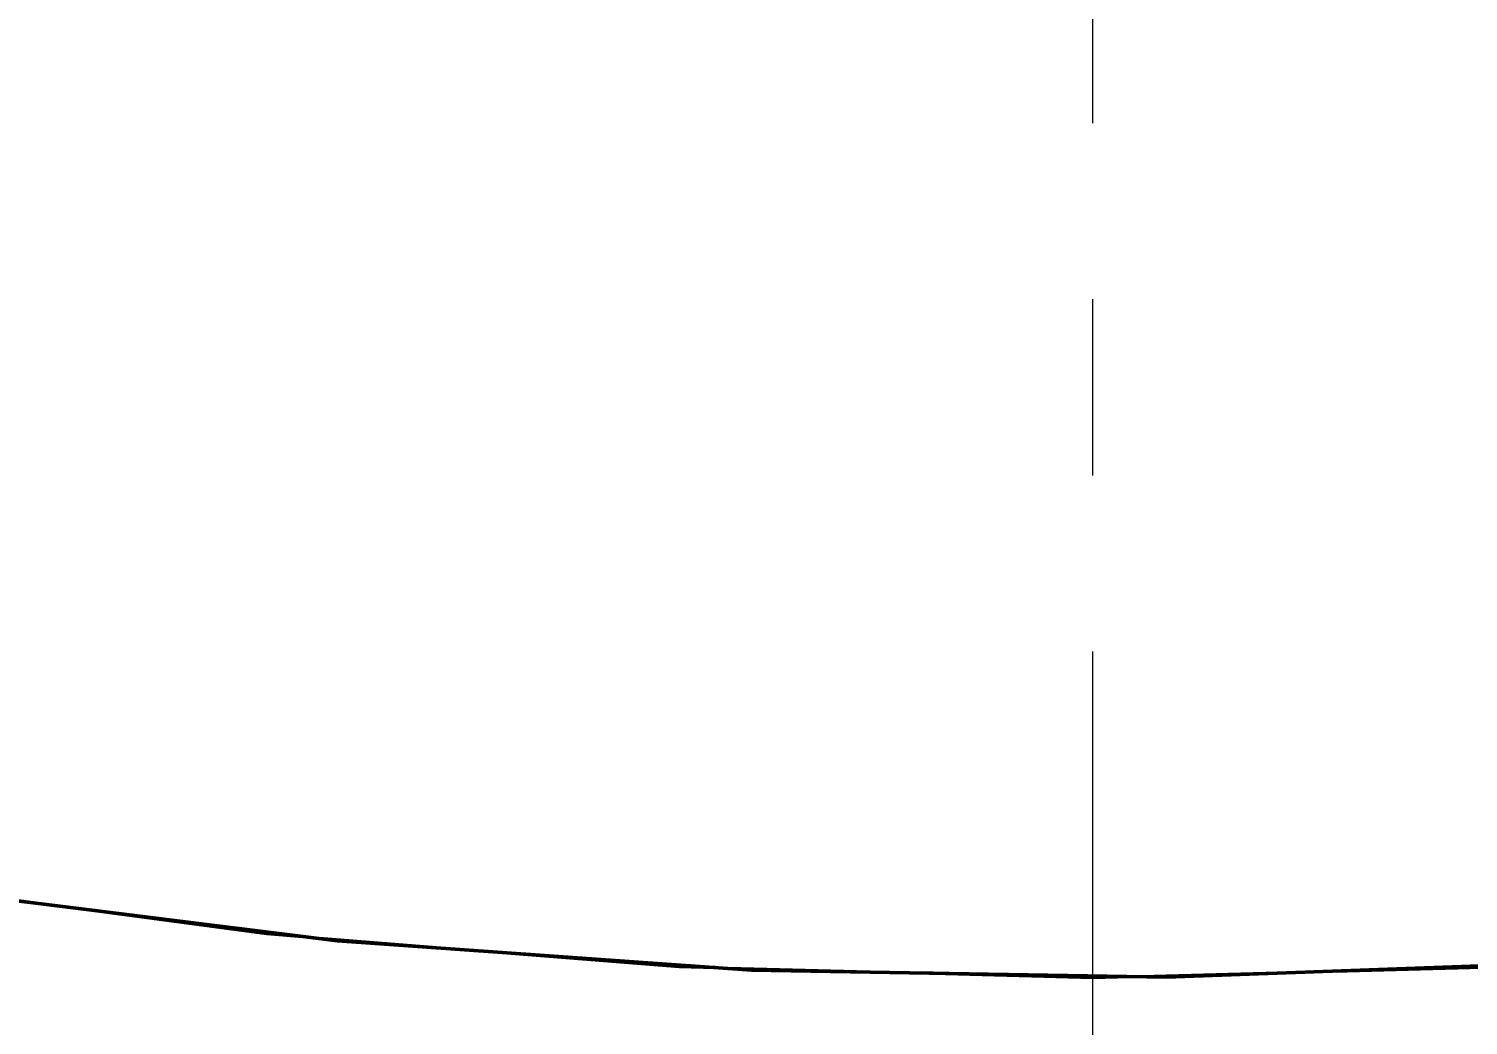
# Model space of a CAD drawing. Header units: millimetres. Extents: x 0 to 420, y 0 to 297.
# Drawn here: x 196.46 to 201.65, y 215.83 to 219.42 of the extents above; entities that cross this region are included whole.
import ezdxf

# ---------------------------------------------------------------- set-up
doc = ezdxf.new("R2010")
doc.units = ezdxf.units.MM
doc.linetypes.add('CENTER', pattern=[5.08, 3.175, -0.635, 0.635, -0.635])
doc.linetypes.add('DASHED', pattern=[1.524, 1.27, -0.254])
for name, color, linetype, lineweight in [('CENTER', 1, 'CENTER', 18), ('DIM', 3, 'CONTINUOUS', 18), ('HIDDEN', 8, 'DASHED', 25), ('VISIBLE', 7, 'CONTINUOUS', 50)]:
    doc.layers.add(name, color=color, linetype=linetype, lineweight=lineweight)
doc.styles.add('CJK', font='NotoSansCJK-Regular.ttc')
doc.dimstyles.new('GB', dxfattribs={"dimtxt": 2.8, "dimasz": 2.2, "dimexe": 1.5, "dimexo": 1, "dimgap": 0.6, "dimtad": 1, "dimlfac": 100, "dimzin": 12, "dimdsep": 46, "dimtxsty": 'CJK', "dimcen": 2.5, "dimazin": 3, "dimtfac": 0.5, "dimtmove": 2, "dimatfit": 3})

msp = doc.modelspace()

# ---------------------------------------------------------------- linework, layer by layer
at = {"layer": 'CENTER'}
msp.add_line((200.29325, 214), (200.29325, 274), dxfattribs=at)
at = {"layer": 'HIDDEN'}
for points in [[(197.31703, 216.15863), (195.83947, 216.35649)], [(197.31703, 216.15863), (195.83947, 216.35649)], [(196.69767, 216.24156), (195.96462, 216.33973)], [(198.80303, 216.03968), (197.31703, 216.15863)], [(198.80303, 216.03968), (197.31703, 216.15863)], [(198.18248, 216.08935), (197.44514, 216.14837)], [(200.29325, 216), (198.80303, 216.03968)], [(200.29325, 216), (198.80303, 216.03968)], [(199.6733, 216.01651), (198.93376, 216.0362)], [(201.78347, 216.03968), (200.29325, 216)], [(201.78347, 216.03968), (200.29325, 216)], [(201.16588, 216.02324), (200.42623, 216.00354)]]:
    msp.add_lwpolyline(points, dxfattribs=at)
at = {"layer": 'VISIBLE'}
for points in [[(197.57222, 216.13253), (196.08846, 216.31752)], [(197.31703, 216.15863), (196.69767, 216.24156)], [(197.44514, 216.14837), (197.31703, 216.15863)], [(199.06374, 216.02701), (197.57222, 216.13253)], [(198.80303, 216.03968), (198.18248, 216.08935)], [(198.93376, 216.0362), (198.80303, 216.03968)], [(200.55876, 216.00126), (199.06374, 216.02701)], [(202.05303, 216.05536), (200.55876, 216.00126)], [(201.78347, 216.03968), (201.16588, 216.02324)], [(200.29325, 216), (199.6733, 216.01651)], [(200.42623, 216.00354), (200.29325, 216)]]:
    msp.add_lwpolyline(points, dxfattribs=at)

# ---------------------------------------------------------------- dimensions: what is measured, and where the dimension line sits
at = {"layer": 'DIM'}
msp.add_linear_dim(base=(172.3, 209), p1=(172.3, 216), p2=(228.28485, 216), text='55.98', dimstyle='GB', dxfattribs=at).render()

doc.saveas('drawing.dxf')
